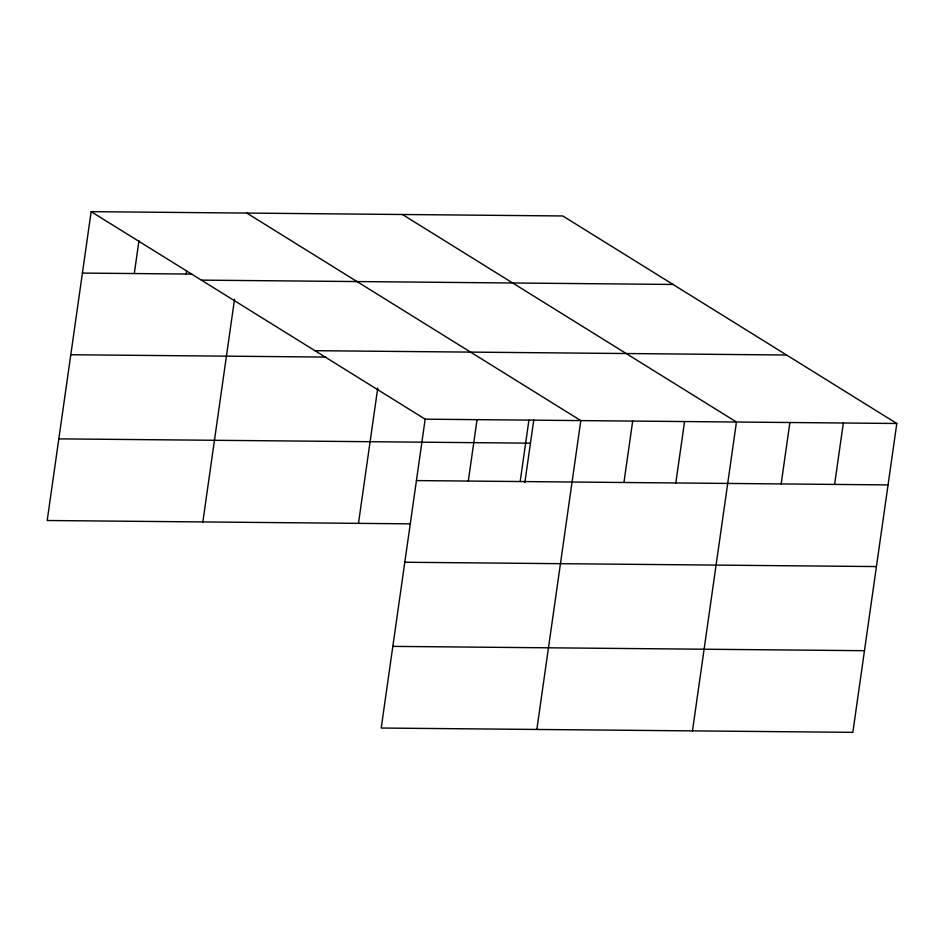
<?xml version="1.0" encoding="UTF-8"?>
<svg xmlns="http://www.w3.org/2000/svg" width="944" height="944" viewBox="0 0 944 944"><rect width="100%" height="100%" fill="white"/><g stroke="black" fill="none" stroke-linecap="round" stroke-linejoin="round"><path stroke-width="1.42" d="M91.155 211.657L425.166 419.171L381.211 728.036L852.845 732.343L896.8 423.49L562.789 215.964L91.155 211.657L47.2 520.51L410.487 523.837M134.296 273.548L138.969 240.696M186.18 274.031L186.582 271.164M202.842 521.938L234.525 299.283M358.472 523.365L377.742 388.043M468.307 481.062L477.05 419.643M520.179 481.546L528.923 420.115M524.852 482.549L533.761 419.962M536.853 729.452L580.808 420.599L246.797 213.073M623.949 482.49L632.681 421.071M675.821 482.962L684.565 421.543M692.483 730.88L736.45 422.015L402.439 214.5M781.16 483.93L789.892 422.511M834.602 484.414L843.346 422.995M82.411 273.076L191.939 274.079M201.379 280.132L673.013 284.451M314.942 350.684L786.576 355.003M70.8 354.732L325.869 357.068M425.166 419.171L896.8 423.49M58.823 438.866L530.457 443.173M416.422 480.59L888.056 484.909M404.799 562.246L876.433 566.565M392.834 646.38L864.468 650.687"/></g></svg>
